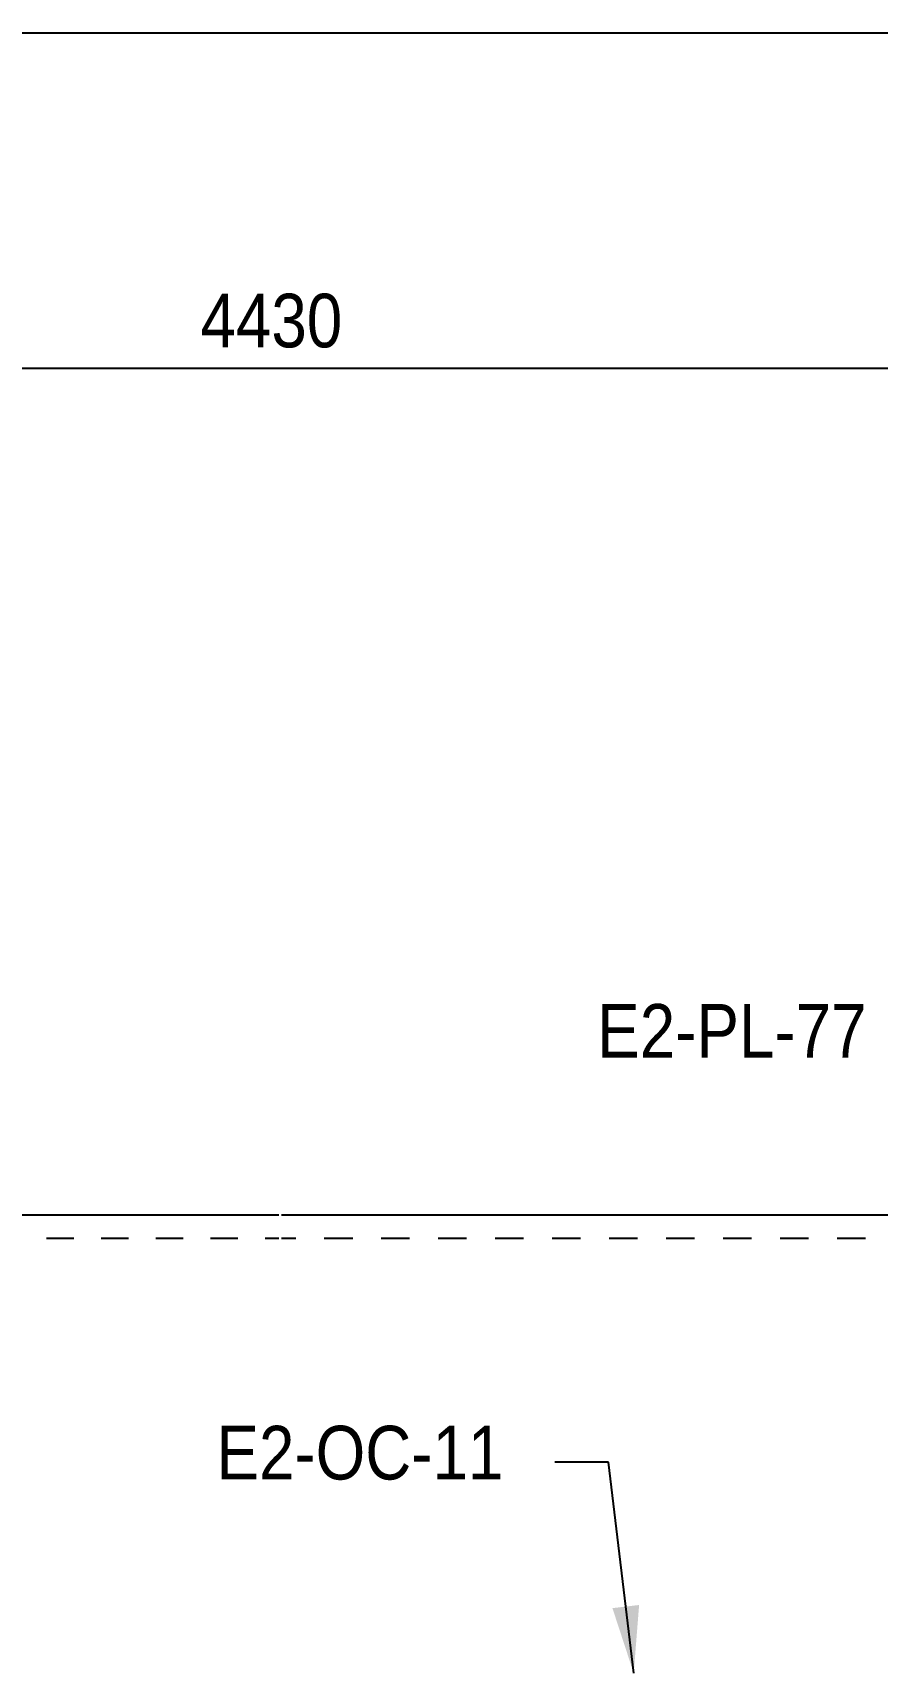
# Model space of a CAD drawing. Header units: millimetres. Extents: x 67 to 383, y 106 to 148.
# Drawn here: x 247.21 to 252.27, y 138.11 to 147.94 of the extents above; entities that cross this region are included whole.
import ezdxf

# ---------------------------------------------------------------- set-up
doc = ezdxf.new("R2010")
doc.units = ezdxf.units.MM
doc.linetypes.add('XKITLINE00', pattern=[0])
doc.styles.add('ARIAL', font='ARIAL.TTF')

msp = doc.modelspace()

# ---------------------------------------------------------------- linework, layer by layer
at = {"color": 5, "linetype": 'XKITLINE00'}
msp.add_line((233.0844, 147.9432), (299.8512, 147.9432), dxfattribs=at)
at = {"linetype": 'XKITLINE00'}
for p, q in [((244.5934, 145.9326), (252.7999, 145.9326)), ((247.2967, 140.7172), (247.4604, 140.7172)), ((247.6242, 140.7172), (247.7879, 140.7172)), ((247.9517, 140.7172), (248.1154, 140.7172)), ((248.2792, 140.7172), (248.443, 140.7172)), ((248.6067, 140.7172), (248.6886, 140.7172)), ((248.7047, 140.7172), (248.79, 140.7172)), ((248.9608, 140.7172), (249.1315, 140.7172)), ((249.3022, 140.7172), (249.473, 140.7172)), ((249.6437, 140.7172), (249.8144, 140.7172)), ((249.9851, 140.7172), (250.1559, 140.7172)), ((250.3266, 140.7172), (250.4973, 140.7172)), ((250.6681, 140.7172), (250.8388, 140.7172)), ((251.0095, 140.7172), (251.1802, 140.7172)), ((251.351, 140.7172), (251.5217, 140.7172)), ((251.6924, 140.7172), (251.8631, 140.7172)), ((252.0339, 140.7172), (252.2046, 140.7172)), ((250.6648, 139.3747), (250.3431, 139.3747)), ((250.8157, 138.1088), (250.6648, 139.3747))]:
    msp.add_line(p, q, dxfattribs=at)
at = {"color": 2, "linetype": 'XKITLINE00'}
for p, q in [((244.242, 140.8565), (248.6886, 140.8565)), ((248.7047, 140.8565), (253.005, 140.8565))]:
    msp.add_line(p, q, dxfattribs=at)
at = {"linetype": 'Continuous'}
msp.add_solid([(250.8157, 138.1088), (250.6882, 138.4987), (250.8157, 138.1088), (250.848, 138.5177)], dxfattribs=at)

# ---------------------------------------------------------------- texts
at = {"color": 3, "style": 'ARIAL', "width": 0.85}
for s, p in [('4430', (248.2193, 146.0573)), ('E2-PL-77', (250.5971, 141.7988)), ('E2-OC-11', (248.3152, 139.2701))]:
    msp.add_text(s, height=0.32177, dxfattribs=at).set_placement(p)

doc.saveas('drawing.dxf')
